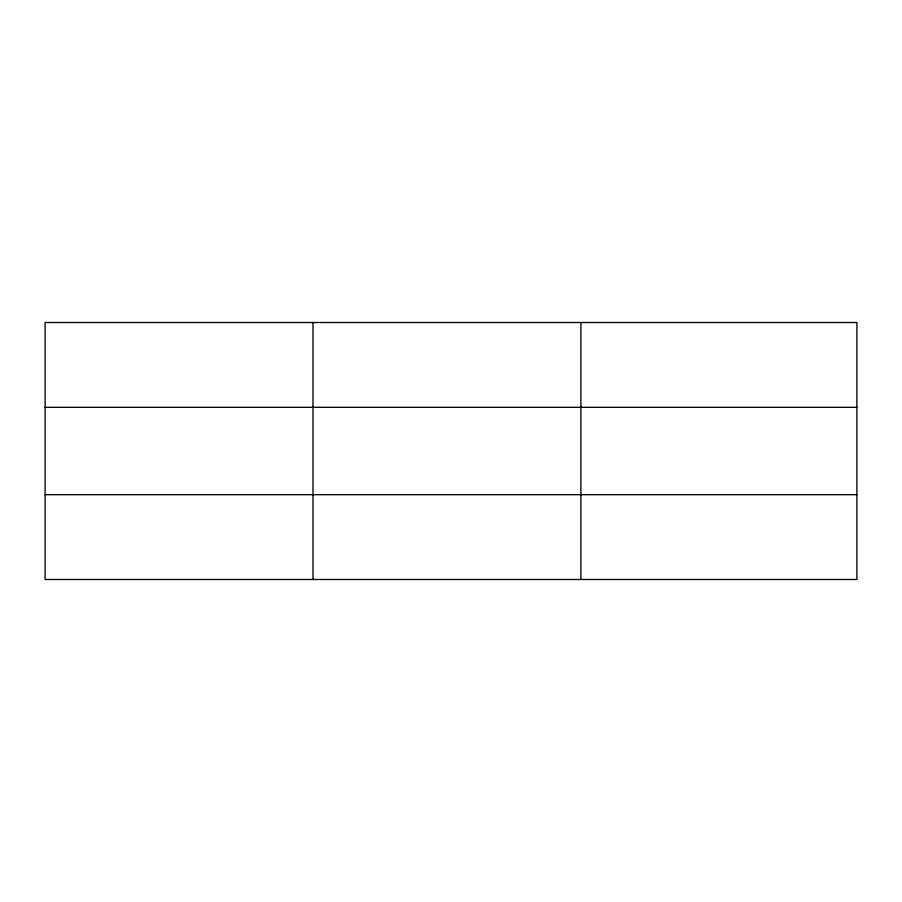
<?xml version="1.0" encoding="UTF-8"?>
<svg xmlns="http://www.w3.org/2000/svg" width="902" height="902" viewBox="0 0 902 902"><rect width="100%" height="100%" fill="white"/><g stroke="black" fill="none" stroke-linecap="round" stroke-linejoin="round"><path stroke-width="1.35" d="M312.994 322.51L312.994 579.49M580.888 322.51L580.888 579.49M856.9 407.309L856.9 322.51L45.1 322.51L45.1 579.49L856.9 579.49L856.9 407.309L45.1 407.309M45.1 494.691L856.9 494.691"/></g></svg>
